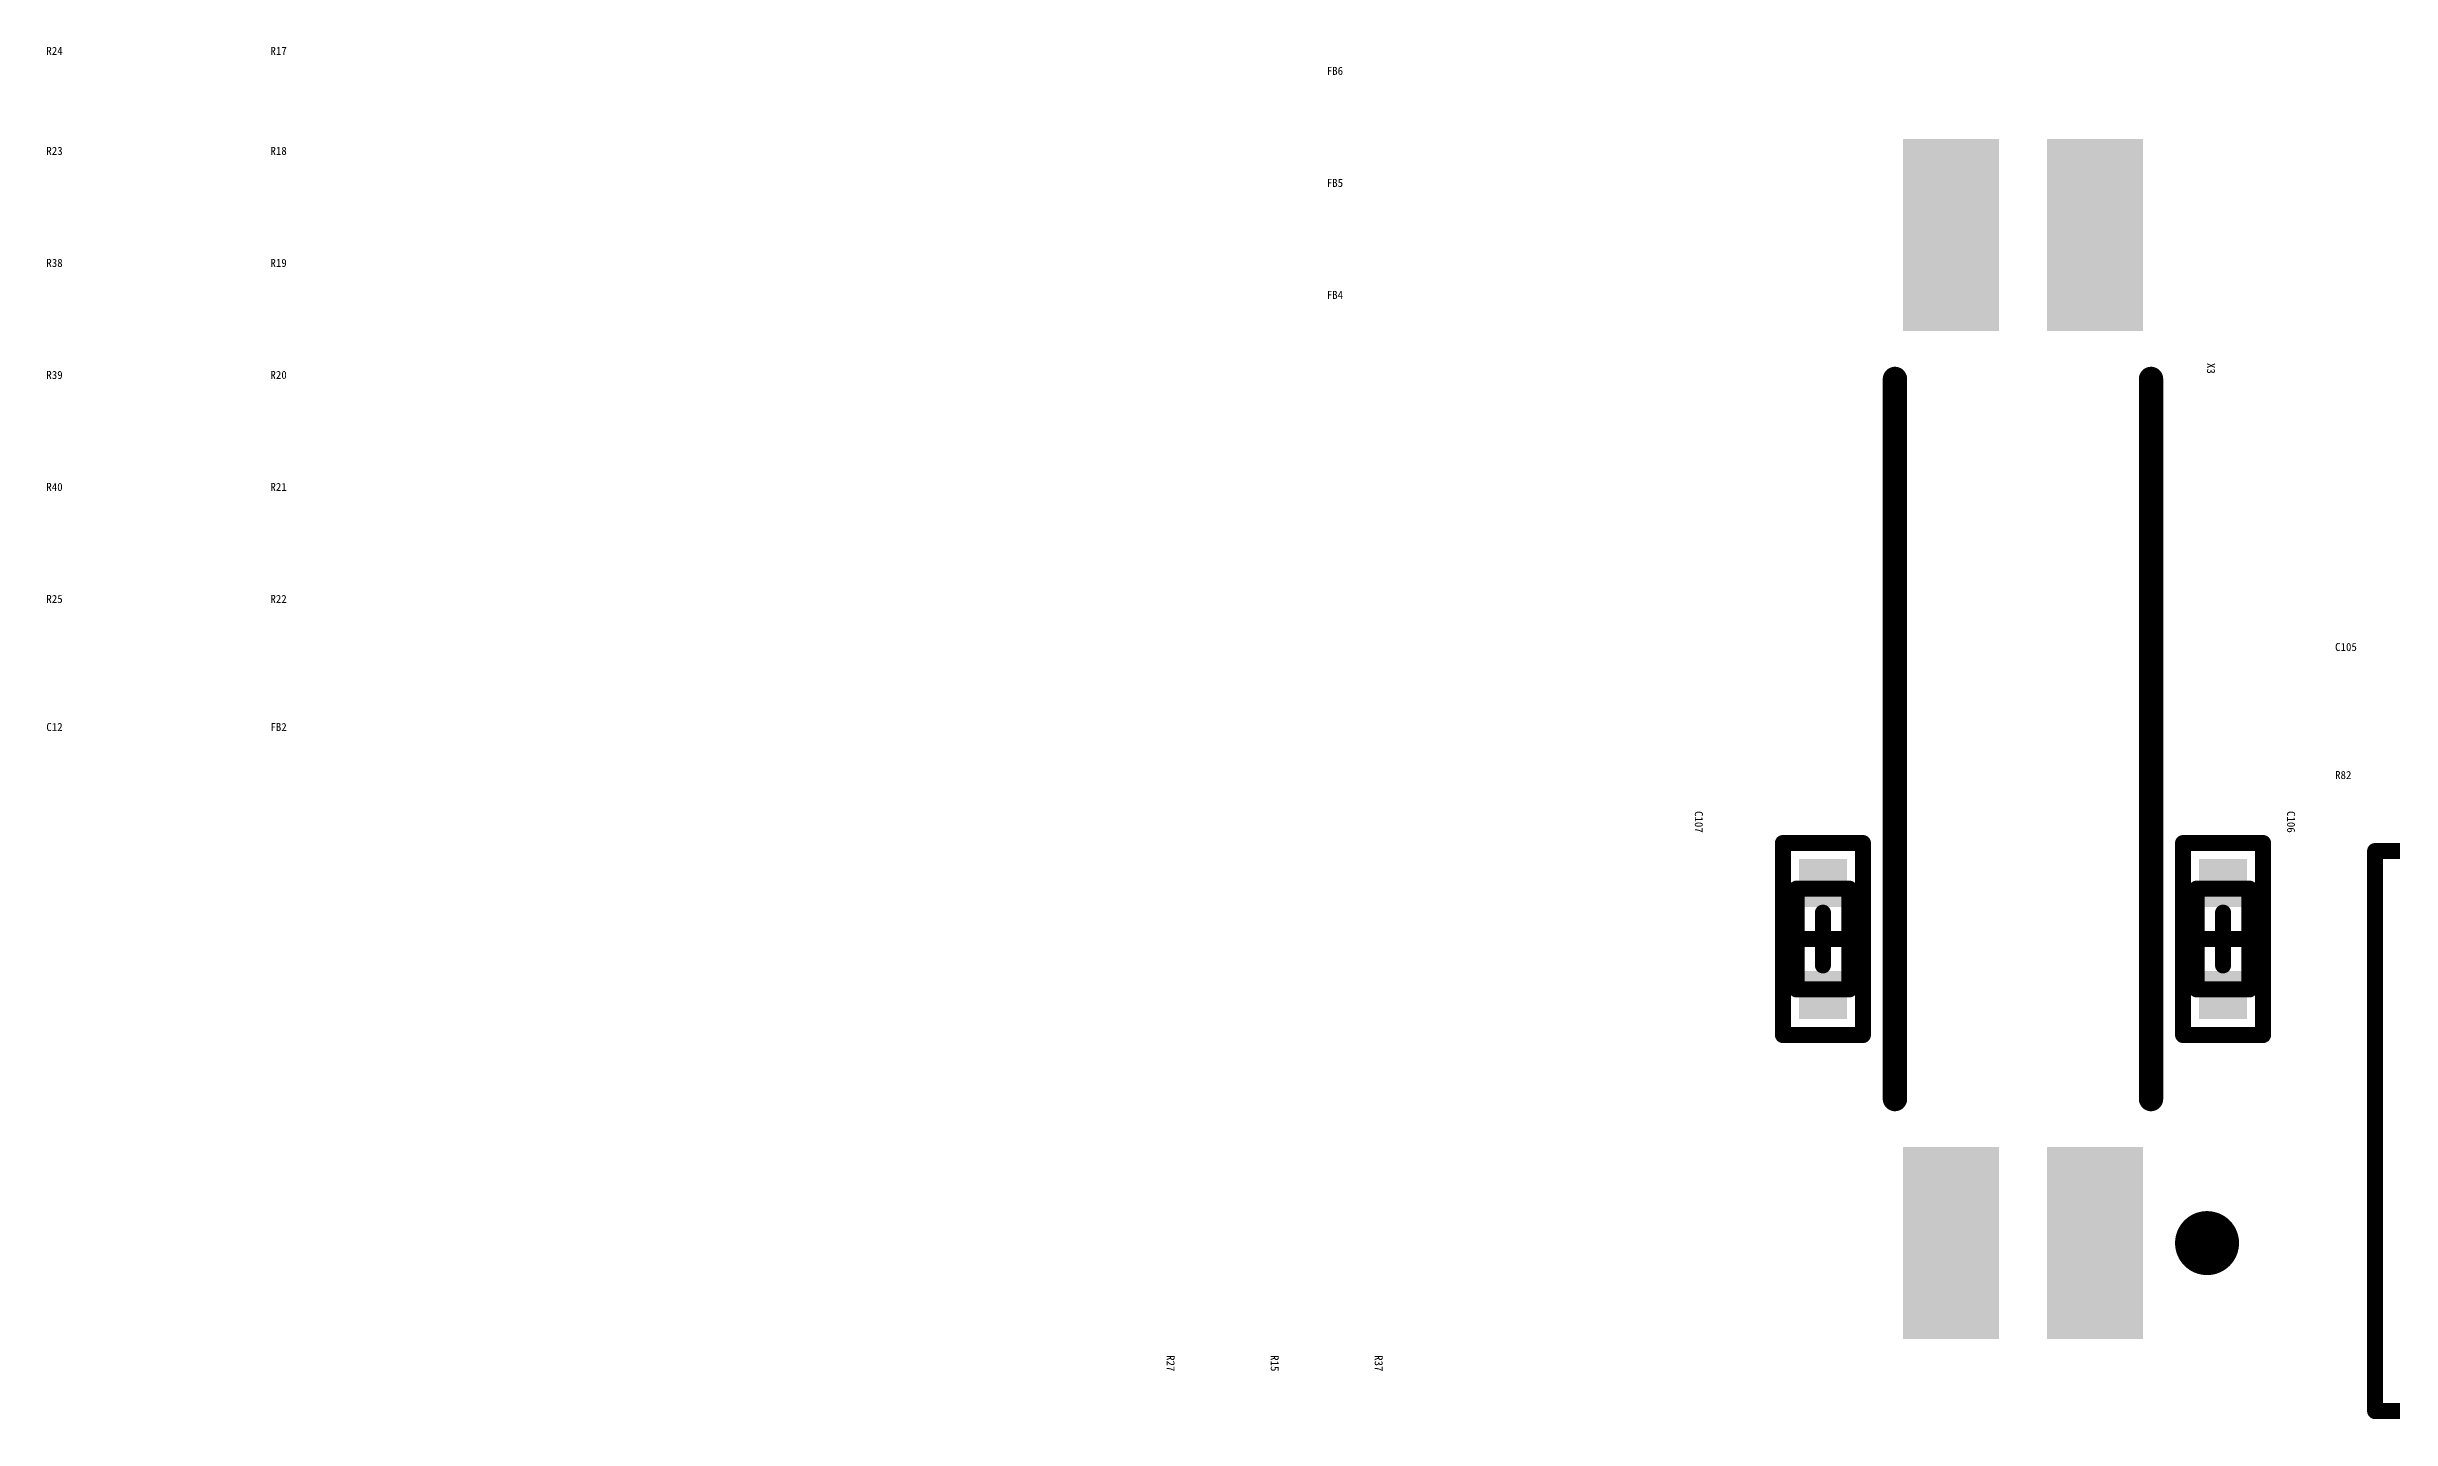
# Model space of a CAD drawing. Header units: millimetres. Extents: x 4 to 123, y 21 to 97.
# Drawn here: x 60.6 to 75.25, y 62.1 to 70.67 of the extents above; entities that cross this region are included whole.
import ezdxf

# ---------------------------------------------------------------- set-up
doc = ezdxf.new("R2010")
doc.units = ezdxf.units.MM
for name, color, linetype in [('Mechanical13', 56, 'Continuous'), ('Mechanical15', 56, 'Continuous'), ('TopLayer', 1, 'Continuous'), ('TopOverlay', 2, 'Continuous'), ('TopPaste', 8, 'Continuous')]:
    doc.layers.add(name, color=color, linetype=linetype)

msp = doc.modelspace()

# ---------------------------------------------------------------- linework, layer by layer
at = {"layer": 'Mechanical13', "const_width": 0.1}
for points in [[(71.535, 64.785), (71.535, 65.415)], [(71.535, 65.415), (71.865, 65.415)], [(71.865, 64.785), (71.865, 65.415)], [(74.035, 64.785), (74.035, 65.415)], [(74.035, 65.415), (74.365, 65.415)], [(74.365, 64.785), (74.365, 65.415)], [(71.535, 64.785), (71.865, 64.785)], [(74.035, 64.785), (74.365, 64.785)]]:
    msp.add_lwpolyline(points, dxfattribs=at)
at = {"layer": 'Mechanical13', "const_width": 0.05}
for points in [[(71.51, 65.415, 1), (71.56, 65.415, 1)], [(71.51, 65.415, 1), (71.56, 65.415, 1)], [(71.84, 65.415, 1), (71.89, 65.415, 1)], [(71.84, 65.415, 1), (71.89, 65.415, 1)], [(74.01, 65.415, 1), (74.06, 65.415, 1)], [(74.01, 65.415, 1), (74.06, 65.415, 1)], [(74.34, 65.415, 1), (74.39, 65.415, 1)], [(74.34, 65.415, 1), (74.39, 65.415, 1)], [(71.51, 64.785, 1), (71.56, 64.785, 1)], [(71.51, 64.785, 1), (71.56, 64.785, 1)], [(71.84, 64.785, 1), (71.89, 64.785, 1)], [(71.84, 64.785, 1), (71.89, 64.785, 1)], [(74.01, 64.785, 1), (74.06, 64.785, 1)], [(74.01, 64.785, 1), (74.06, 64.785, 1)], [(74.34, 64.785, 1), (74.39, 64.785, 1)], [(74.34, 64.785, 1), (74.39, 64.785, 1)]]:
    msp.add_lwpolyline(points, format="xyb", close=True, dxfattribs=at)
at = {"layer": 'Mechanical15', "const_width": 0.1}
for points in [[(71.45, 64.5), (71.45, 65.7)], [(71.45, 65.7), (71.95, 65.7)], [(71.95, 64.5), (71.95, 65.7)], [(73.95, 64.5), (73.95, 65.7)], [(73.95, 65.7), (74.45, 65.7)], [(74.45, 64.5), (74.45, 65.7)], [(75.15, 62.15), (75.15, 65.65)], [(75.15, 65.65), (79.05, 65.65)], [(71.7, 64.935), (71.7, 65.265)], [(74.2, 64.935), (74.2, 65.265)], [(71.535, 65.1), (71.865, 65.1)], [(74.035, 65.1), (74.365, 65.1)], [(71.45, 64.5), (71.95, 64.5)], [(73.95, 64.5), (74.45, 64.5)], [(75.15, 62.15), (79.05, 62.15)]]:
    msp.add_lwpolyline(points, dxfattribs=at)
at = {"layer": 'Mechanical15', "const_width": 0.05}
for points in [[(71.425, 65.7, 1), (71.475, 65.7, 1)], [(71.425, 65.7, 1), (71.475, 65.7, 1)], [(71.925, 65.7, 1), (71.975, 65.7, 1)], [(71.925, 65.7, 1), (71.975, 65.7, 1)], [(73.925, 65.7, 1), (73.975, 65.7, 1)], [(73.925, 65.7, 1), (73.975, 65.7, 1)], [(74.425, 65.7, 1), (74.475, 65.7, 1)], [(74.425, 65.7, 1), (74.475, 65.7, 1)], [(75.125, 65.65, 1), (75.175, 65.65, 1)], [(75.125, 65.65, 1), (75.175, 65.65, 1)], [(71.675, 65.265, 1), (71.725, 65.265, 1)], [(74.175, 65.265, 1), (74.225, 65.265, 1)], [(71.51, 65.1, 1), (71.56, 65.1, 1)], [(71.84, 65.1, 1), (71.89, 65.1, 1)], [(74.01, 65.1, 1), (74.06, 65.1, 1)], [(74.34, 65.1, 1), (74.39, 65.1, 1)], [(71.675, 64.935, 1), (71.725, 64.935, 1)], [(74.175, 64.935, 1), (74.225, 64.935, 1)], [(71.425, 64.5, 1), (71.475, 64.5, 1)], [(71.425, 64.5, 1), (71.475, 64.5, 1)], [(71.925, 64.5, 1), (71.975, 64.5, 1)], [(71.925, 64.5, 1), (71.975, 64.5, 1)], [(73.925, 64.5, 1), (73.975, 64.5, 1)], [(73.925, 64.5, 1), (73.975, 64.5, 1)], [(74.425, 64.5, 1), (74.475, 64.5, 1)], [(74.425, 64.5, 1), (74.475, 64.5, 1)], [(75.125, 62.15, 1), (75.175, 62.15, 1)], [(75.125, 62.15, 1), (75.175, 62.15, 1)]]:
    msp.add_lwpolyline(points, format="xyb", close=True, dxfattribs=at)
at = {"layer": 'TopLayer'}
for points in [[(72.2, 70.1), (72.2, 68.9), (72.8, 70.1), (72.8, 68.9)], [(73.1, 70.1), (73.1, 68.9), (73.7, 70.1), (73.7, 68.9)], [(71.85, 65.6), (71.55, 65.6), (71.85, 65.3), (71.55, 65.3)], [(74.05, 65.3), (74.35, 65.3), (74.05, 65.6), (74.35, 65.6)], [(71.85, 64.9), (71.55, 64.9), (71.85, 64.6), (71.55, 64.6)], [(74.05, 64.6), (74.35, 64.6), (74.05, 64.9), (74.35, 64.9)], [(72.2, 63.8), (72.2, 62.6), (72.8, 63.8), (72.8, 62.6)], [(73.1, 63.8), (73.1, 62.6), (73.7, 63.8), (73.7, 62.6)]]:
    msp.add_solid(points, dxfattribs=at)
at = {"layer": 'TopOverlay', "const_width": 0.152}
for points in [[(72.15, 64.1), (72.15, 68.6)], [(73.75, 64.1), (73.75, 68.6)]]:
    msp.add_lwpolyline(points, dxfattribs=at)
at = {"layer": 'TopOverlay'}
for points, const_width in [([(72.112, 68.6, 1), (72.188, 68.6, 1)], 0.076), ([(73.712, 68.6, 1), (73.788, 68.6, 1)], 0.076), ([(72.112, 64.1, 1), (72.188, 64.1, 1)], 0.076), ([(73.712, 64.1, 1), (73.788, 64.1, 1)], 0.076), ([(74.2, 63.2, 1), (74, 63.2, 1)], 0.2), ([(73.95, 63.2, 1), (74.05, 63.2, 1)], 0.1), ([(74.15, 63.2, 1), (74.25, 63.2, 1)], 0.1)]:
    msp.add_lwpolyline(points, format="xyb", close=True, dxfattribs=dict(at, const_width=const_width))
at = {"layer": 'TopPaste'}
for points in [[(72.2, 70.1), (72.2, 68.9), (72.8, 70.1), (72.8, 68.9)], [(73.1, 70.1), (73.1, 68.9), (73.7, 70.1), (73.7, 68.9)], [(71.85, 65.6), (71.55, 65.6), (71.85, 65.3), (71.55, 65.3)], [(74.05, 65.3), (74.35, 65.3), (74.05, 65.6), (74.35, 65.6)], [(71.85, 64.9), (71.55, 64.9), (71.85, 64.6), (71.55, 64.6)], [(74.05, 64.6), (74.35, 64.6), (74.05, 64.9), (74.35, 64.9)], [(72.2, 63.8), (72.2, 62.6), (72.8, 63.8), (72.8, 62.6)], [(73.1, 63.8), (73.1, 62.6), (73.7, 63.8), (73.7, 62.6)]]:
    msp.add_solid(points, dxfattribs=at)

# ---------------------------------------------------------------- texts
at = {"layer": 'TopOverlay'}
for s, p in [('R24', (60.6, 70.625)), ('R17', (62, 70.625)), ('FB6', (68.6, 70.5)), ('R23', (60.6, 70)), ('R18', (62, 70)), ('FB5', (68.6, 69.8)), ('R38', (60.6, 69.3)), ('R19', (62, 69.3)), ('FB4', (68.6, 69.1)), ('R39', (60.6, 68.6)), ('R20', (62, 68.6)), ('R40', (60.6, 67.9)), ('R21', (62, 67.9)), ('R25', (60.6, 67.2)), ('R22', (62, 67.2)), ('C105', (74.9, 66.9)), ('C12', (60.6, 66.4)), ('FB2', (62, 66.4)), ('R82', (74.9, 66.1))]:
    msp.add_text(s, height=0.05, dxfattribs=at).set_placement(p)
for s, p in [('X3', (74.1, 68.7)), ('C107', (70.9, 65.9)), ('C106', (74.6, 65.9)), ('R27', (67.6, 62.5)), ('R15', (68.25, 62.5)), ('R37', (68.9, 62.5))]:
    msp.add_text(s, height=0.05, rotation=270, dxfattribs=at).set_placement(p)

doc.saveas('drawing.dxf')
